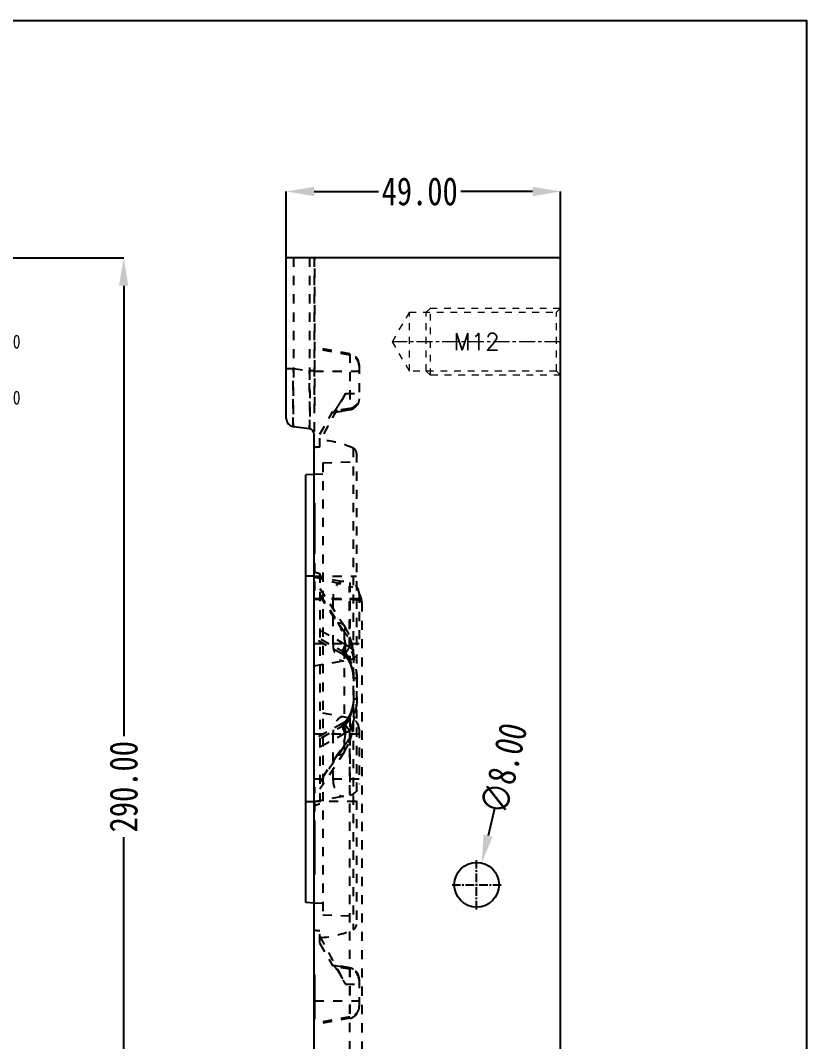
# Model space of a CAD drawing. Header units: millimetres. Extents: x 780 to 4384, y -938 to 1268.
# Drawn here: x 2086.3 to 2226.7, y 3.5 to 185.9 of the extents above; entities that cross this region are included whole.
import ezdxf
from ezdxf.enums import TextEntityAlignment as Align

# ---------------------------------------------------------------- set-up
doc = ezdxf.new("R2010")
doc.units = ezdxf.units.MM
doc.header["$LTSCALE"] = 16.335
doc.header["$PDMODE"] = 3
doc.header["$PDSIZE"] = 0.3125
doc.linetypes.add('CENTER', pattern=[0.6, 0.375, -0.075, 0.075, -0.075])
doc.linetypes.add('HIDDEN', pattern=[0.2, 0.1, -0.1])
doc.layers.get('0').update_dxf_attribs({"linetype": 'CONTINUOUS'})
doc.layers.get('Defpoints').update_dxf_attribs({"linetype": 'CONTINUOUS'})
doc.layers.add('DEFAULT_2', color=8, linetype='HIDDEN')
doc.layers.add('dim', color=82, linetype='CONTINUOUS', lineweight=9)
doc.layers.add('screw', color=33, linetype='CONTINUOUS', lineweight=13)
doc.styles.get("Standard").update_dxf_attribs({"font": 'txt', "width": 0.8})
doc.styles.add('TXT', font='txt.shx', dxfattribs={"bigfont": 'gbcbig.shx'})
doc.dimstyles.get("Standard").update_dxf_attribs({"dimtxt": 0.15625, "dimasz": 0.1875, "dimexe": 0.125, "dimexo": 0.0625, "dimtad": 0, "dimtih": 1, "dimtoh": 1, "dimdsep": 46, "dimtxsty": 'Standard', "dimcen": 0.09, "dimadec": 0, "dimazin": 0, "dimtp": 0.01, "dimtm": 0.01, "dimtfac": 1, "dimtofl": 0, "dimtmove": 0, "dimatfit": 3, "dimfxl": 0, "dimtolj": 1, "dimarcsym": 0})

# ---------------------------------------------------------------- blocks, each defined once
blk = doc.blocks.new('*D94')
at = {"color": 4, "lineweight": -2}
for p, q in [((2133.74, 143.54), (2133.74, 155.37)), ((2138.74, 155.37), (2150.24, 155.37)), ((2177.74, 155.37), (2164.91, 155.37)), ((2182.74, 143.54), (2182.74, 155.37))]:
    blk.add_line(p, q, dxfattribs=at)
at = {"color": 4}
for points in [[(2138.74, 156.2), (2138.74, 154.53), (2133.74, 155.37)], [(2177.74, 156.2), (2177.74, 154.53), (2182.74, 155.37)]]:
    blk.add_solid(points, dxfattribs=at)
at = {"layer": 'Defpoints', "color": 0}
for p in [(2133.74, 155.37), (2133.74, 143.54), (2182.74, 143.54)]:
    blk.add_point(p, dxfattribs=at)
at = {"color": 6, "insert": (2157.57, 155.37), "char_height": 5, "attachment_point": 5}
blk.add_mtext('\\A1;49.00', dxfattribs=at)
blk = doc.blocks.new('*D98')
at = {"color": 4, "lineweight": -2}
blk.add_line((2170.93, 45.18), (2169.79, 40.31), dxfattribs=at)
at = {"color": 4}
blk.add_solid([(2168.98, 40.5), (2170.6, 40.12), (2168.65, 35.44)], dxfattribs=at)
at = {"layer": 'Defpoints', "color": 0}
for p in [(2168.65, 35.44), (2166.83, 27.65)]:
    blk.add_point(p, dxfattribs=at)
at = {"color": 6, "insert": (2172.6, 52.32), "char_height": 5, "attachment_point": 5, "rotation": 76.8528}
blk.add_mtext('\\A1;∅8.00', dxfattribs=at)
blk = doc.blocks.new('*D101')
at = {"color": 4, "lineweight": -2}
for p, q in [((2032.4, 143.54), (2104.71, 143.54)), ((2104.71, 138.54), (2104.71, 58.06)), ((2104.71, -141.46), (2104.71, 40.06)), ((2032.4, -146.46), (2104.71, -146.46))]:
    blk.add_line(p, q, dxfattribs=at)
at = {"color": 4}
for points in [[(2103.87, 138.54), (2105.54, 138.54), (2104.71, 143.54)], [(2103.87, -141.46), (2105.54, -141.46), (2104.71, -146.46)]]:
    blk.add_solid(points, dxfattribs=at)
at = {"layer": 'Defpoints', "color": 0}
for p in [(2032.4, 143.54), (2032.4, -146.46), (2104.71, -146.46)]:
    blk.add_point(p, dxfattribs=at)
at = {"color": 6, "insert": (2104.71, 49.06), "char_height": 5, "attachment_point": 5, "rotation": 90}
blk.add_mtext('\\A1;290.00', dxfattribs=at)
blk = doc.blocks.new('*D108')
at = {"layer": 'Defpoints', "color": 0}
for p in [(2011.56, 118.54), (2078.02, 118.54), (1958.26, -1.46)]:
    blk.add_point(p, dxfattribs=at)
at = {"layer": 'dim', "color": 4, "lineweight": -2}
blk.add_line((2011.56, 118.54), (2078.02, 118.54), dxfattribs=at)
at = {"layer": 'dim', "color": 6, "insert": (2082.19, 118.54), "char_height": 2.5, "attachment_point": 5}
blk.add_mtext('\\A1;120.00', dxfattribs=at)
blk = doc.blocks.new('*D109')
at = {"layer": 'Defpoints', "color": 0}
for p in [(2048.26, 128.54), (2078.02, 128.54), (1958.26, -1.46)]:
    blk.add_point(p, dxfattribs=at)
at = {"layer": 'dim', "color": 4, "lineweight": -2}
blk.add_line((2048.26, 128.54), (2078.02, 128.54), dxfattribs=at)
at = {"layer": 'dim', "color": 6, "insert": (2082.19, 128.54), "char_height": 2.5, "attachment_point": 5}
blk.add_mtext('\\A1;130.00', dxfattribs=at)

msp = doc.modelspace()

# ---------------------------------------------------------------- linework, layer by layer
at = {"color": 7, "linetype": 'Continuous'}
for p, q in [((2133.743, 114.847), (2133.743, 143.543)), ((2182.743, 143.543), (2133.743, 143.543)), ((2182.743, -146.457), (2182.743, 143.543)), ((2137.883, 112.961), (2135.035, 113.361)), ((2138.743, -0.457), (2138.743, 111.971)), ((2138.743, 104.812), (2137.236, 104.733)), ((2137.236, 28.353), (2137.236, 104.733)), ((2138.743, 99.695), (2138.843, 99.695)), ((2138.843, 91.695), (2138.843, 99.695)), ((2138.743, 98.231), (2138.843, 98.231)), ((2138.743, 91.695), (2138.843, 91.695)), ((2138.743, 86.643), (2137.236, 86.643)), ((2137.236, 46.443), (2138.743, 46.443)), ((2138.743, 41.391), (2138.843, 41.391)), ((2138.843, 33.391), (2138.843, 41.391)), ((2138.743, 34.855), (2138.843, 34.855)), ((2138.743, 33.391), (2138.843, 33.391)), ((2138.743, 28.274), (2137.236, 28.353)), ((2138.743, 15.543), (2138.843, 15.543)), ((2138.843, 7.543), (2138.843, 15.543)), ((2138.743, 10.802), (2138.843, 10.802)), ((2138.743, 7.543), (2138.843, 7.543))]:
    msp.add_line(p, q, dxfattribs=at)
at = {"color": 1, "linetype": 'CENTER', "ltscale": 0.248791}
for p, q in [((2167.743, 27.143), (2167.743, 35.943)), ((2163.343, 31.543), (2172.143, 31.543))]:
    msp.add_line(p, q, dxfattribs=at)
msp.add_lwpolyline([(1806.412, 185.918), (2226.668, 185.918), (2226.668, -202.277), (1806.412, -202.277)], close=True)
at = {"color": 7, "linetype": 'Continuous'}
msp.add_circle((2167.743, 31.543), 4, dxfattribs=at)
for centre, radius, start, end in [((2135.243, 114.847), 1.5, 180, 262), ((2137.743, 111.971), 1, 0, 82)]:
    msp.add_arc(centre, radius, start, end, dxfattribs=at)
at = {"layer": 'DEFAULT_2', "color": 8, "linetype": 'HIDDEN'}
for p, q in [((2135.035, 143.543), (2135.035, 123.759)), ((2137.883, 143.543), (2137.883, 123.359)), ((2138.743, 143.543), (2138.743, 111.971)), ((2138.843, 117.088), (2138.843, 143.543)), ((2138.843, 134.23), (2138.743, 134.23)), ((2138.743, 132.629), (2138.843, 132.629)), ((2138.743, 129.869), (2138.843, 129.869)), ((2145.091, 126.389), (2138.743, 127.508)), ((2145.091, 126.154), (2138.743, 127.267)), ((2138.843, 126.687), (2138.743, 126.7)), ((2138.743, 126.7), (2138.793, 126.693)), ((2138.793, 126.693), (2138.843, 126.687)), ((2145.091, 126.389), (2145.091, 116.383)), ((2146.743, 124.419), (2146.743, 118.353)), ((2133.743, 123.759), (2135.035, 123.759)), ((2135.035, 123.759), (2137.883, 123.359)), ((2138.743, 123.359), (2137.883, 123.359)), ((2138.743, 123.29), (2146.743, 123.29)), ((2144.316, 119.264), (2146.743, 119.264)), ((2138.743, 117.106), (2138.843, 117.088)), ((2139.743, 112.008), (2142.08, 116.096)), ((2145.091, 116.627), (2142.08, 116.096)), ((2142.08, 115.877), (2145.091, 116.404)), ((2142.08, 116.096), (2142.08, 115.877)), ((2142.08, 115.877), (2142.098, 115.855)), ((2145.091, 116.383), (2142.098, 115.855)), ((2139.743, 109.687), (2139.743, 112.008)), ((2145.684, 109.535), (2145.684, 23.551)), ((2146.281, 108.616), (2146.281, 24.47)), ((2140.251, 106.894), (2146.281, 107.104)), ((2140.251, 106.894), (2140.251, 26.192)), ((2140.251, 104.891), (2138.743, 104.812)), ((2138.843, 84.097), (2138.843, 91.695)), ((2138.743, 86.643), (2146.281, 86.643)), ((2138.743, 86.643), (2145.091, 85.524)), ((2138.743, 86.543), (2145.02, 84.861)), ((2139.743, 87.116), (2139.743, 45.97)), ((2138.743, 84.112), (2138.843, 84.097)), ((2139.743, 84.47), (2144.071, 77.881)), ((2145.02, 73.949), (2145.02, 84.861)), ((2145.091, 85.524), (2145.091, 71.762)), ((2146.743, 82.643), (2138.743, 82.643)), ((2138.743, 82.543), (2145.02, 82.543)), ((2139.743, 83.36), (2144.064, 76.783)), ((2139.743, 83.133), (2142.918, 78.301)), ((2142.08, 82.643), (2142.08, 74.643)), ((2146.743, 83.554), (2146.743, 73.732)), ((2147.243, 81.963), (2147.243, -45.886)), ((2144.261, 74.477), (2138.743, 77.523)), ((2144.064, 76.783), (2144.064, 56.303)), ((2144.261, 72.959), (2138.743, 76.005)), ((2143.812, 72.726), (2138.743, 75.524)), ((2138.743, 74.643), (2146.743, 74.643)), ((2144.261, 74.348), (2144.261, 72.959)), ((2138.743, 70.643), (2145.091, 71.762)), ((2143.812, 72.726), (2144.242, 72.426)), ((2144.242, 72.426), (2144.242, 72.426)), ((2144.242, 72.426), (2144.471, 72.197)), ((2144.471, 72.197), (2144.67, 71.942)), ((2144.67, 71.942), (2144.85, 71.663)), ((2144.712, 71.881), (2144.858, 71.65)), ((2144.85, 71.663), (2145.012, 71.368)), ((2145.012, 71.368), (2145.159, 71.056)), ((2145.743, 72.83), (2145.743, 60.256)), ((2146.343, 68.408), (2145.743, 68.408)), ((2146.343, 68.408), (2146.343, 64.678)), ((2146.343, 64.678), (2145.743, 64.678)), ((2145.091, 61.324), (2138.743, 62.443)), ((2143.812, 60.36), (2138.743, 57.561)), ((2144.242, 60.66), (2143.812, 60.36)), ((2144.181, 60.609), (2143.812, 60.36)), ((2144.242, 60.66), (2144.181, 60.609)), ((2144.242, 60.66), (2144.242, 60.66)), ((2144.712, 61.205), (2144.553, 60.988)), ((2144.85, 61.423), (2144.67, 61.144)), ((2144.858, 61.436), (2144.712, 61.205)), ((2145.091, 61.324), (2145.091, 47.562)), ((2144.261, 60.126), (2138.743, 57.08)), ((2144.261, 58.609), (2138.743, 55.563)), ((2146.743, 58.443), (2138.743, 58.443)), ((2142.08, 58.443), (2142.08, 50.443)), ((2144.261, 60.126), (2144.261, 58.738)), ((2145.02, 59.136), (2145.02, -45.886)), ((2146.743, 59.354), (2146.743, 49.532)), ((2144.064, 56.303), (2139.743, 49.726)), ((2144.071, 55.205), (2139.743, 48.616)), ((2142.918, 54.785), (2139.743, 49.953)), ((2138.743, 50.443), (2146.743, 50.443)), ((2138.843, 48.989), (2138.743, 48.974)), ((2138.743, 46.443), (2145.091, 47.562)), ((2138.843, 41.391), (2138.843, 48.989)), ((2146.281, 46.443), (2138.743, 46.443)), ((2140.251, 28.195), (2138.743, 28.274)), ((2140.251, 26.192), (2146.281, 25.981)), ((2139.743, 21.078), (2139.743, 23.399)), ((2139.743, 21.078), (2142.08, 16.99)), ((2142.08, 17.209), (2142.098, 17.231)), ((2142.08, 17.209), (2142.08, 16.99)), ((2142.08, 17.209), (2145.091, 16.682)), ((2145.091, 16.459), (2142.08, 16.99)), ((2145.091, 16.703), (2142.098, 17.231)), ((2145.091, 16.703), (2145.091, 7.697)), ((2146.743, 14.727), (2146.743, 9.667)), ((2144.316, 13.822), (2146.743, 13.822)), ((2138.843, 10.802), (2146.743, 10.802)), ((2145.091, 7.939), (2138.743, 6.827)), ((2145.091, 7.697), (2138.743, 6.578))]:
    msp.add_line(p, q, dxfattribs=at)
for points in [[(2145.606, 74.242), (2144.973, 76.238), (2144.071, 77.881)], [(2145.743, 72.829), (2145.598, 74.285), (2144.955, 76.278)], [(2143.812, 72.726), (2144.181, 72.477), (2144.242, 72.426)], [(2144.242, 72.426), (2144.384, 72.292), (2144.553, 72.098), (2144.712, 71.881)], [(2144.992, 71.407), (2145.115, 71.154), (2145.229, 70.888)], [(2145.159, 71.056), (2145.293, 70.724), (2145.415, 70.371), (2145.519, 70.009), (2145.608, 69.633), (2145.678, 69.237), (2145.726, 68.821), (2145.743, 68.409)], [(2145.229, 70.888), (2145.336, 70.605), (2145.433, 70.314)], [(2145.518, 70.015), (2145.592, 69.707), (2145.654, 69.386), (2145.703, 69.052), (2145.734, 68.703), (2145.743, 68.408)], [(2145.743, 64.678), (2145.734, 64.383), (2145.703, 64.034), (2145.654, 63.699), (2145.592, 63.379), (2145.518, 63.07)], [(2145.743, 64.678), (2145.726, 64.265), (2145.678, 63.848), (2145.608, 63.453), (2145.519, 63.077)], [(2145.159, 62.03), (2145.012, 61.718), (2144.85, 61.423)], [(2145.229, 62.198), (2145.115, 61.932), (2144.992, 61.678)], [(2145.518, 63.07), (2145.415, 62.714), (2145.293, 62.362), (2145.159, 62.03)], [(2145.433, 62.772), (2145.336, 62.48), (2145.229, 62.198)], [(2144.67, 61.144), (2144.471, 60.889), (2144.242, 60.66)], [(2144.553, 60.988), (2144.384, 60.794), (2144.242, 60.66)], [(2144.955, 56.808), (2145.598, 58.801), (2145.743, 60.257)], [(2144.071, 55.204), (2144.973, 56.848), (2145.606, 58.844)]]:
    msp.add_lwpolyline(points, dxfattribs=at)
for centre, radius, start, end in [((2144.743, 124.419), 2, 0, 80), ((2144.776, 124.196), 1.967, 0.01597, 6.41074), ((2692.659, -181.456), 625.389, 151.258969, 152.14263), ((2109.856, 138.113), 39.278, 330.1917, 331.32129), ((2110.111, 137.968), 38.985, 330.19071, 330.71707), ((2109.634, 138.237), 39.533, 330.71524, 331.31849), ((2144.743, 118.597), 2, 280, 0), ((2144.743, 118.352), 2, 280, 0), ((2137.331, 120.054), 6.379, 322.10616, 323.15068), ((2144.748, 118.36), 1.985, 279.92914, 282.09668), ((2144.738, 118.4), 2.027, 282.13398, 299.72775), ((2139.711, 93.868), 15.819, 89.8838, 93.50798), ((2138.743, 93.923), 17.085, 66.03052, 86.64451), ((2145.276, 108.616), 1.005, 0, 66.03052), ((2146.333, 109.116), 22.965, 250.70182, 253.32511), ((2144.243, 81.963), 3, 0, 75), ((2144.743, 83.554), 2, 0, 80), ((2146.101, 80.186), 2.257, 72.59936, 73.35369), ((2144.743, 73.732), 2, 280, 0), ((2140.155, 69.656), 5.356, 23.13927, 24.76516), ((2137.084, 69.636), 9.082, 17.41194, 19.17359), ((2135.969, 69.287), 10.25, 15.77088, 17.41035), ((2134.826, 68.962), 11.439, 14.90734, 15.78247), ((2139.601, 63.66), 5.956, 336.91206, 339.39112), ((2144.743, 59.354), 2, 0, 80), ((2137.533, 63.312), 8.612, 337.20549, 342.4965), ((2136.625, 63.611), 9.568, 342.42027, 342.81275), ((2136.14, 63.759), 10.075, 342.82201, 344.18415), ((2134.417, 64.236), 11.863, 344.23591, 347.16398), ((2144.743, 49.532), 2, 280, 0), ((2146.333, 23.97), 22.965, 106.67489, 109.29818), ((2145.276, 24.47), 1.005, 293.96948, 0), ((2139.711, 39.218), 15.819, 266.49202, 270.1162), ((2138.743, 39.163), 17.085, 273.35549, 293.96948), ((2692.659, 314.541), 625.389, 207.85737, 208.741031), ((2137.331, 13.031), 6.379, 36.84932, 37.89384), ((2144.743, 14.733), 2, 0, 80), ((2144.748, 14.726), 1.985, 77.90332, 80.07086), ((2144.743, 14.489), 2, 0, 80), ((2144.738, 14.686), 2.027, 60.27227, 77.86602), ((2109.856, -5.027), 39.278, 28.67871, 29.8083), ((2144.743, 9.667), 2, 280, 0), ((2144.777, 9.897), 1.966, 353.4006, 359.98316)]:
    msp.add_arc(centre, radius, start, end, dxfattribs=at)
for centre, start_param, end_param in [((2143.851, 82.643), -0.1009294, 1.5707963), ((2143.851, 74.643), -4.712389, -3.0406631), ((2143.851, 58.443), -0.1009295, 1.5707963), ((2143.851, 50.443), 1.5707963, 3.2425222)]:
    msp.add_ellipse(centre, major_axis=(0, 3.084), ratio=0.5743515, start_param=start_param, end_param=end_param, dxfattribs=at)
for points, knots in [([(2146.743, 124.196), (2146.743, 124.426), (2146.661, 124.891), (2146.306, 125.501), (2145.764, 125.954), (2145.319, 126.114), (2145.091, 126.154)], [0, 0, 0, 0, 0.2493963, 0.4991188, 0.7493404, 1, 1, 1, 1]), ([(2135.035, 123.759), (2135.022, 123.083), (2134.998, 121.757), (2134.972, 119.831), (2134.958, 118.308), (2134.952, 117.184), (2134.951, 116.43), (2134.952, 115.747), (2134.956, 115.142), (2134.962, 114.62), (2134.971, 114.186), (2134.981, 113.881), (2134.991, 113.684), (2134.998, 113.572), (2135.006, 113.485), (2135.014, 113.42), (2135.022, 113.385), (2135.029, 113.362), (2135.035, 113.361)], [0, 0, 0, 0, 0.1949408, 0.3824747, 0.5553005, 0.6341141, 0.706789, 0.7726345, 0.8309976, 0.8813398, 0.923191, 0.956183, 0.9692689, 0.9800385, 0.9884788, 0.9945889, 0.9983852, 1, 1, 1, 1]), ([(2135.035, 113.361), (2135.029, 113.362), (2135.022, 113.385), (2135.014, 113.42), (2135.006, 113.485), (2134.998, 113.572), (2134.991, 113.684), (2134.981, 113.881), (2134.971, 114.186), (2134.962, 114.62), (2134.956, 115.142), (2134.952, 115.748), (2134.951, 116.431), (2134.952, 117.184), (2134.958, 118.309), (2134.972, 119.832), (2134.998, 121.757), (2135.022, 123.083), (2135.035, 123.759)], [0, 0, 0, 0, 0.0016144, 0.0054096, 0.0115186, 0.0199587, 0.0307297, 0.0438186, 0.0768195, 0.1186834, 0.1690473, 0.2274239, 0.2932806, 0.3659586, 0.4447598, 0.6175485, 0.8050511, 1, 1, 1, 1]), ([(2137.883, 123.359), (2137.891, 122.681), (2137.907, 121.351), (2137.924, 119.419), (2137.934, 117.891), (2137.938, 116.763), (2137.939, 116.008), (2137.938, 115.325), (2137.935, 114.72), (2137.931, 114.2), (2137.925, 113.769), (2137.918, 113.466), (2137.912, 113.272), (2137.907, 113.162), (2137.902, 113.079), (2137.897, 113.014), (2137.891, 112.985), (2137.887, 112.961), (2137.883, 112.961)], [0, 0, 0, 0, 0.1955265, 0.3837638, 0.5572371, 0.6362779, 0.7091001, 0.77499, 0.8333066, 0.8834917, 0.925088, 0.9577333, 0.9706128, 0.9811659, 0.9893751, 0.9952306, 0.998743, 1, 1, 1, 1]), ([(2137.883, 112.961), (2137.887, 112.961), (2137.891, 112.985), (2137.897, 113.014), (2137.902, 113.079), (2137.907, 113.162), (2137.912, 113.273), (2137.918, 113.468), (2137.925, 113.771), (2137.931, 114.203), (2137.935, 114.724), (2137.938, 115.33), (2137.939, 116.013), (2137.938, 116.769), (2137.934, 117.896), (2137.924, 119.423), (2137.907, 121.353), (2137.891, 122.682), (2137.883, 123.359)], [0, 0, 0, 0, 0.0012619, 0.004786, 0.0106559, 0.0188798, 0.0294572, 0.0423748, 0.0751025, 0.1167926, 0.1670815, 0.2254839, 0.291444, 0.3643034, 0.4433368, 0.6167054, 0.8046739, 1, 1, 1, 1]), ([(2142.436, 116.228), (2142.575, 116.414), (2142.874, 116.845), (2143.516, 117.848), (2143.996, 118.679), (2144.316, 119.264)], [0, 0, 0, 0, 0.1950368, 0.4400932, 1, 1, 1, 1]), ([(2142.951, 116.971), (2143.031, 117.092), (2143.372, 117.624), (2143.696, 118.166), (2143.938, 118.588)], [0, 0, 0, 0, 0.2306356, 1, 1, 1, 1]), ([(2142.436, 116.229), (2142.475, 116.28), (2142.653, 116.523), (2142.821, 116.773), (2142.951, 116.971)], [0, 0, 0, 0, 0.2142005, 1, 1, 1, 1]), ([(2146.743, 118.359), (2146.743, 118.129), (2146.661, 117.665), (2146.306, 117.056), (2145.764, 116.604), (2145.319, 116.444), (2145.091, 116.404)], [0, 0, 0, 0, 0.249239, 0.4988894, 0.7491688, 1, 1, 1, 1]), ([(2142.098, 115.855), (2142.116, 115.858), (2142.159, 115.896), (2142.23, 115.968), (2142.327, 116.085), (2142.397, 116.177), (2142.436, 116.228)], [0, 0, 0, 0, 0.1089101, 0.3158401, 0.615924, 1, 1, 1, 1]), ([(2142.098, 115.855), (2142.099, 115.855), (2142.108, 115.858), (2142.116, 115.863), (2142.122, 115.867)], [0, 0, 0, 0, 0.1961151, 1, 1, 1, 1]), ([(2142.098, 115.855), (2142.099, 115.855), (2142.108, 115.858), (2142.116, 115.863), (2142.122, 115.867)], [0, 0, 0, 0, 0.1961176, 1, 1, 1, 1]), ([(2142.122, 115.867), (2142.159, 115.892), (2142.242, 115.983), (2142.319, 116.076), (2142.365, 116.136)], [0, 0, 0, 0, 0.3701609, 1, 1, 1, 1]), ([(2142.122, 115.867), (2142.125, 115.869), (2142.136, 115.877), (2142.147, 115.886), (2142.155, 115.894)], [0, 0, 0, 0, 0.2138741, 1, 1, 1, 1]), ([(2147.243, 81.962), (2147.243, 82.006), (2147.211, 82.106), (2147.077, 82.217), (2146.881, 82.31), (2146.616, 82.389), (2146.289, 82.454), (2145.751, 82.525), (2145.32, 82.542), (2145.02, 82.543)], [0, 0, 0, 0, 0.0550584, 0.1214972, 0.2105335, 0.3250017, 0.4642668, 0.6258114, 1, 1, 1, 1]), ([(2145.02, 82.543), (2145.136, 82.542), (2145.56, 82.532), (2145.985, 82.502), (2146.289, 82.451)], [0, 0, 0, 0, 0.2734005, 1, 1, 1, 1]), ([(2146.776, 82.339), (2146.8, 82.332), (2146.888, 82.302), (2146.974, 82.266), (2147.032, 82.234)], [0, 0, 0, 0, 0.2778122, 1, 1, 1, 1]), ([(2147.032, 82.234), (2147.091, 82.202), (2147.172, 82.146), (2147.235, 82.041), (2147.243, 81.988), (2147.243, 81.962)], [0, 0, 0, 0, 0.5610162, 0.784327, 1, 1, 1, 1]), ([(2142.918, 78.301), (2143.039, 78.313), (2143.275, 78.316), (2143.606, 78.248), (2143.882, 78.105), (2144.019, 77.96), (2144.071, 77.881)], [0, 0, 0, 0, 0.2856418, 0.5452012, 0.7799653, 1, 1, 1, 1]), ([(2142.918, 78.301), (2143.128, 77.98), (2143.832, 76.772), (2144.261, 75.366), (2144.261, 74.348)], [0, 0, 0, 0, 0.2736252, 1, 1, 1, 1]), ([(2144.071, 77.881), (2144.118, 77.81), (2144.191, 77.646), (2144.224, 77.371), (2144.181, 77.075), (2144.11, 76.88), (2144.064, 76.783)], [0, 0, 0, 0, 0.2238527, 0.4602815, 0.718337, 1, 1, 1, 1]), ([(2145.743, 72.83), (2145.743, 73.497), (2145.476, 74.544), (2144.79, 75.827), (2144.324, 76.466), (2144.064, 76.783)], [0, 0, 0, 0, 0.4585921, 0.7178801, 1, 1, 1, 1]), ([(2144.261, 74.477), (2144.156, 74.274), (2144.016, 73.973), (2143.868, 73.579), (2143.79, 73.326), (2143.743, 73.106), (2143.724, 72.914), (2143.752, 72.759), (2143.812, 72.726)], [0, 0, 0, 0, 0.368271, 0.5324388, 0.6761704, 0.7958364, 0.889097, 1, 1, 1, 1]), ([(2143.812, 72.726), (2143.866, 72.697), (2143.994, 72.739), (2144.13, 72.838), (2144.216, 72.915), (2144.261, 72.959)], [0, 0, 0, 0, 0.3507838, 0.6367515, 1, 1, 1, 1]), ([(2145.02, 73.95), (2144.884, 73.778), (2144.695, 73.523), (2144.479, 73.185), (2144.356, 72.967), (2144.267, 72.775), (2144.21, 72.61), (2144.196, 72.465), (2144.242, 72.426)], [0, 0, 0, 0, 0.3747163, 0.5402405, 0.6843783, 0.8035679, 0.8954879, 1, 1, 1, 1]), ([(2144.261, 74.348), (2144.466, 74.305), (2144.856, 74.169), (2145.343, 73.821), (2145.665, 73.36), (2145.743, 73.002), (2145.743, 72.83)], [0, 0, 0, 0, 0.2757787, 0.5346966, 0.7740508, 1, 1, 1, 1]), ([(2146.343, 68.408), (2146.343, 68.891), (2146.282, 69.856), (2146.091, 71.046), (2145.868, 71.979), (2145.655, 72.664), (2145.391, 73.331), (2145.161, 73.754), (2145.021, 73.948)], [0, 0, 0, 0, 0.251935, 0.5021296, 0.6267431, 0.7510183, 0.8755167, 1, 1, 1, 1]), ([(2143.812, 72.726), (2143.823, 72.72), (2143.881, 72.701), (2143.943, 72.724), (2143.985, 72.745)], [0, 0, 0, 0, 0.2056726, 1, 1, 1, 1]), ([(2144.242, 72.426), (2144.28, 72.394), (2144.39, 72.41), (2144.514, 72.467), (2144.596, 72.516), (2144.641, 72.545)], [0, 0, 0, 0, 0.3452782, 0.6321577, 1, 1, 1, 1]), ([(2144.641, 72.545), (2144.857, 72.261), (2145.171, 71.612), (2145.48, 70.589), (2145.682, 69.518), (2145.743, 68.783), (2145.743, 68.408)], [0, 0, 0, 0, 0.2469902, 0.4914658, 0.7401002, 1, 1, 1, 1]), ([(2145.018, 71.9), (2144.992, 71.956), (2144.884, 72.181), (2144.754, 72.396), (2144.641, 72.545)], [0, 0, 0, 0, 0.2479371, 1, 1, 1, 1]), ([(2145.743, 68.408), (2145.743, 68.906), (2145.639, 69.879), (2145.413, 70.829), (2145.262, 71.279)], [0, 0, 0, 0, 0.511672, 1, 1, 1, 1]), ([(2145.743, 64.678), (2145.743, 64.302), (2145.682, 63.568), (2145.48, 62.497), (2145.172, 61.474), (2144.857, 60.825), (2144.641, 60.541)], [0, 0, 0, 0, 0.25999, 0.5085491, 0.752926, 1, 1, 1, 1]), ([(2145.02, 59.136), (2145.16, 59.331), (2145.388, 59.754), (2145.656, 60.419), (2145.867, 61.106), (2146.091, 62.039), (2146.281, 63.229), (2146.343, 64.194), (2146.343, 64.678)], [0, 0, 0, 0, 0.1245215, 0.2488529, 0.3732373, 0.4978512, 0.7481017, 1, 1, 1, 1]), ([(2144.261, 58.609), (2144.156, 58.812), (2144.016, 59.112), (2143.868, 59.507), (2143.79, 59.76), (2143.743, 59.98), (2143.724, 60.172), (2143.752, 60.326), (2143.812, 60.36)], [0, 0, 0, 0, 0.368271, 0.5324388, 0.6761704, 0.7958364, 0.889097, 1, 1, 1, 1]), ([(2143.812, 60.36), (2143.866, 60.389), (2143.994, 60.347), (2144.13, 60.248), (2144.216, 60.171), (2144.261, 60.126)], [0, 0, 0, 0, 0.3508247, 0.6367865, 1, 1, 1, 1]), ([(2143.812, 60.36), (2143.823, 60.366), (2143.881, 60.385), (2143.943, 60.362), (2143.985, 60.341)], [0, 0, 0, 0, 0.2056898, 1, 1, 1, 1]), ([(2143.985, 60.341), (2144.006, 60.33), (2144.107, 60.271), (2144.195, 60.192), (2144.261, 60.126)], [0, 0, 0, 0, 0.2030586, 1, 1, 1, 1]), ([(2144.064, 56.303), (2144.324, 56.62), (2144.79, 57.259), (2145.476, 58.541), (2145.743, 59.589), (2145.743, 60.256)], [0, 0, 0, 0, 0.2820694, 0.5413214, 1, 1, 1, 1]), ([(2145.02, 59.136), (2144.884, 59.308), (2144.695, 59.562), (2144.479, 59.901), (2144.356, 60.118), (2144.267, 60.311), (2144.21, 60.476), (2144.196, 60.621), (2144.242, 60.66)], [0, 0, 0, 0, 0.3747163, 0.5402405, 0.6843783, 0.8035679, 0.8954879, 1, 1, 1, 1]), ([(2144.242, 60.66), (2144.28, 60.692), (2144.39, 60.676), (2144.514, 60.618), (2144.596, 60.569), (2144.641, 60.541)], [0, 0, 0, 0, 0.3452782, 0.6321577, 1, 1, 1, 1]), ([(2144.261, 58.738), (2144.466, 58.781), (2144.856, 58.917), (2145.343, 59.265), (2145.665, 59.726), (2145.743, 60.084), (2145.743, 60.256)], [0, 0, 0, 0, 0.2757786, 0.5346966, 0.7740507, 1, 1, 1, 1]), ([(2144.641, 60.541), (2144.687, 60.601), (2144.858, 60.848), (2144.992, 61.118), (2145.08, 61.324)], [0, 0, 0, 0, 0.2535172, 1, 1, 1, 1]), ([(2144.261, 58.738), (2144.261, 58.414), (2144.123, 57.01), (2143.51, 55.687), (2142.918, 54.785)], [0, 0, 0, 0, 0.2306416, 1, 1, 1, 1]), ([(2142.918, 54.785), (2143.039, 54.772), (2143.275, 54.769), (2143.606, 54.838), (2143.882, 54.981), (2144.019, 55.126), (2144.071, 55.204)], [0, 0, 0, 0, 0.2856418, 0.5452012, 0.7799653, 1, 1, 1, 1]), ([(2144.071, 55.205), (2144.118, 55.276), (2144.191, 55.439), (2144.224, 55.715), (2144.181, 56.011), (2144.11, 56.205), (2144.064, 56.303)], [0, 0, 0, 0, 0.2238527, 0.4602815, 0.718337, 1, 1, 1, 1]), ([(2142.098, 17.231), (2142.099, 17.23), (2142.108, 17.228), (2142.116, 17.223), (2142.122, 17.219)], [0, 0, 0, 0, 0.1961179, 1, 1, 1, 1]), ([(2142.098, 17.231), (2142.099, 17.23), (2142.108, 17.228), (2142.116, 17.223), (2142.122, 17.219)], [0, 0, 0, 0, 0.1961151, 1, 1, 1, 1]), ([(2142.098, 17.231), (2142.116, 17.227), (2142.159, 17.19), (2142.23, 17.118), (2142.327, 17), (2142.397, 16.909), (2142.436, 16.857)], [0, 0, 0, 0, 0.1089076, 0.3158379, 0.615923, 1, 1, 1, 1]), ([(2142.122, 17.219), (2142.159, 17.194), (2142.242, 17.103), (2142.319, 17.01), (2142.365, 16.95)], [0, 0, 0, 0, 0.3701631, 1, 1, 1, 1]), ([(2142.436, 16.857), (2142.475, 16.806), (2142.653, 16.563), (2142.821, 16.313), (2142.951, 16.115)], [0, 0, 0, 0, 0.2142005, 1, 1, 1, 1]), ([(2142.436, 16.857), (2142.475, 16.806), (2142.653, 16.563), (2142.821, 16.313), (2142.951, 16.115)], [0, 0, 0, 0, 0.2141344, 1, 1, 1, 1]), ([(2142.436, 16.857), (2142.576, 16.671), (2142.874, 16.24), (2143.516, 15.237), (2143.996, 14.407), (2144.316, 13.822)], [0, 0, 0, 0, 0.1950417, 0.4400986, 1, 1, 1, 1]), ([(2146.743, 14.727), (2146.743, 14.956), (2146.661, 15.421), (2146.306, 16.029), (2145.764, 16.481), (2145.319, 16.642), (2145.091, 16.682)], [0, 0, 0, 0, 0.249239, 0.4988894, 0.7491688, 1, 1, 1, 1]), ([(2142.951, 16.115), (2143.031, 15.993), (2143.372, 15.462), (2143.696, 14.919), (2143.938, 14.498)], [0, 0, 0, 0, 0.2306396, 1, 1, 1, 1]), ([(2146.743, 9.896), (2146.743, 9.666), (2146.661, 9.201), (2146.306, 8.592), (2145.764, 8.139), (2145.319, 7.979), (2145.091, 7.939)], [0, 0, 0, 0, 0.2493619, 0.4990686, 0.7493029, 1, 1, 1, 1]), ([(2146.73, 9.671), (2146.706, 9.46), (2146.589, 9.044), (2146.224, 8.51), (2145.71, 8.117), (2145.3, 7.975), (2145.091, 7.939)], [0, 0, 0, 0, 0.2495839, 0.499198, 0.7494366, 1, 1, 1, 1])]:
    msp.add_open_spline(points, degree=3, knots=knots, dxfattribs=at)
for points in [[(2145.021, 73.949), (2144.786, 74.149), (2144.531, 74.328), (2144.261, 74.477)], [(2144.641, 72.545), (2144.527, 72.694), (2144.401, 72.834), (2144.261, 72.959)], [(2145.262, 71.279), (2145.207, 71.442), (2145.147, 71.603), (2145.08, 71.761)], [(2146.282, 69.626), (2146.321, 69.221), (2146.343, 68.814), (2146.343, 68.408)], [(2146.343, 64.678), (2146.343, 64.276), (2146.322, 63.874), (2146.284, 63.474)], [(2145.176, 61.564), (2145.243, 61.743), (2145.303, 61.926), (2145.357, 62.11)], [(2144.641, 60.541), (2144.527, 60.392), (2144.401, 60.251), (2144.261, 60.126)], [(2145.02, 59.136), (2144.785, 58.937), (2144.531, 58.758), (2144.261, 58.609)], [(2145.472, 59.975), (2145.349, 59.682), (2145.206, 59.394), (2145.02, 59.137)]]:
    msp.add_open_spline(points, degree=3, dxfattribs=at)
at = {"layer": 'screw', "color": 8, "linetype": 'HIDDEN', "ltscale": 0.746373}
for p, q in [((2152.712, 128.543), (2155.743, 133.793)), ((2155.743, 133.793), (2181.993, 133.793)), ((2155.743, 123.293), (2155.743, 133.793)), ((2181.993, 133.793), (2182.743, 134.543)), ((2181.993, 123.293), (2181.993, 133.793)), ((2155.743, 123.293), (2152.712, 128.543)), ((2181.993, 123.293), (2155.743, 123.293)), ((2182.743, 122.543), (2181.993, 123.293))]:
    msp.add_line(p, q, dxfattribs=at)
at = {"layer": 'screw', "color": 92, "linetype": 'HIDDEN', "ltscale": 0.746373}
for p, q in [((2158.743, 133.793), (2159.493, 134.543)), ((2158.743, 123.293), (2158.743, 133.793)), ((2159.493, 134.543), (2182.743, 134.543)), ((2159.493, 122.543), (2159.493, 134.543)), ((2159.493, 122.543), (2158.743, 123.293)), ((2182.743, 122.543), (2159.493, 122.543))]:
    msp.add_line(p, q, dxfattribs=at)
at = {"layer": 'screw', "color": 1, "linetype": 'CENTER', "ltscale": 0.466483}
msp.add_line((2182.743, 128.543), (2152.712, 128.543), dxfattribs=at)

# ---------------------------------------------------------------- texts
at = {"layer": 'screw', "color": 6, "linetype": 'HIDDEN', "ltscale": 0.746373, "style": 'TXT'}
msp.add_text('M12', height=3, dxfattribs=at).set_placement((2167.728, 128.543), align=Align.MIDDLE)

# ---------------------------------------------------------------- dimensions: what is measured, and where the dimension line sits
dim = msp.add_linear_dim(base=(2133.743, 155.368), p1=(2182.743, 143.543), p2=(2133.743, 143.543), dimstyle='Standard', override={"dimtxt": 5, "dimasz": 5, "dimexe": 0, "dimexo": 0, "dimgap": 0, "dimtih": 0, "dimtoh": 0, "dimzin": 0, "dimcen": 0, "dimclrd": 4, "dimclre": 4, "dimclrt": 6, "dimadec": 2, "dimtp": 0, "dimtm": 0, "dimtzin": 0})
dim.commit()
dim.dimension.update_dxf_attribs({"geometry": '*D94', "text_midpoint": (2157.572, 155.368), "dimtype": 160})
dim = msp.add_linear_dim(base=(2104.708, -146.457), p1=(2032.401, 143.543), p2=(2032.401, -146.457), angle=90, dimstyle='Standard', override={"dimtxt": 5, "dimasz": 5, "dimexe": 0, "dimexo": 0, "dimgap": 0, "dimtih": 0, "dimtoh": 0, "dimzin": 0, "dimcen": 0, "dimclrd": 4, "dimclre": 4, "dimclrt": 6, "dimadec": 2, "dimtp": 0, "dimtm": 0, "dimtzin": 0})
dim.commit()
dim.dimension.update_dxf_attribs({"geometry": '*D101', "text_midpoint": (2104.708, 49.058), "dimtype": 160})
dim = msp.add_diameter_dim_2p(p1=(2166.834, 27.648), p2=(2168.653, 35.438), dimstyle='Standard', override={"dimtxt": 5, "dimasz": 5, "dimexe": 0, "dimexo": 0, "dimgap": 0, "dimtih": 0, "dimtoh": 0, "dimzin": 0, "dimcen": 0, "dimclrd": 4, "dimclre": 4, "dimclrt": 6, "dimadec": 2, "dimtp": 0, "dimtm": 0, "dimtzin": 0})
dim.commit()
dim.dimension.update_dxf_attribs({"geometry": '*D98', "text_midpoint": (2172.596, 52.317)})
at = {"layer": 'dim'}
for feature_location, offset, picture, middle in [((2048.256, 128.543), (29.762, 0), '*D109', (2082.185, 128.543)), ((2011.556, 118.543), (66.462, 0), '*D108', (2082.185, 118.543))]:
    dim = msp.add_ordinate_dim(feature_location=feature_location, offset=offset, dtype=0, origin=(1958.256, -1.457), dimstyle='Standard', override={"dimtxt": 2.5, "dimasz": 2, "dimexe": 0, "dimexo": 0, "dimgap": 0, "dimtih": 0, "dimtoh": 0, "dimzin": 0, "dimcen": 0, "dimclrd": 4, "dimclre": 4, "dimclrt": 6, "dimadec": 2, "dimtp": 0, "dimtm": 0, "dimtzin": 0}, dxfattribs=at)
    dim.commit()
    dim.dimension.update_dxf_attribs({"geometry": picture, "text_midpoint": middle})

doc.saveas('drawing.dxf')
